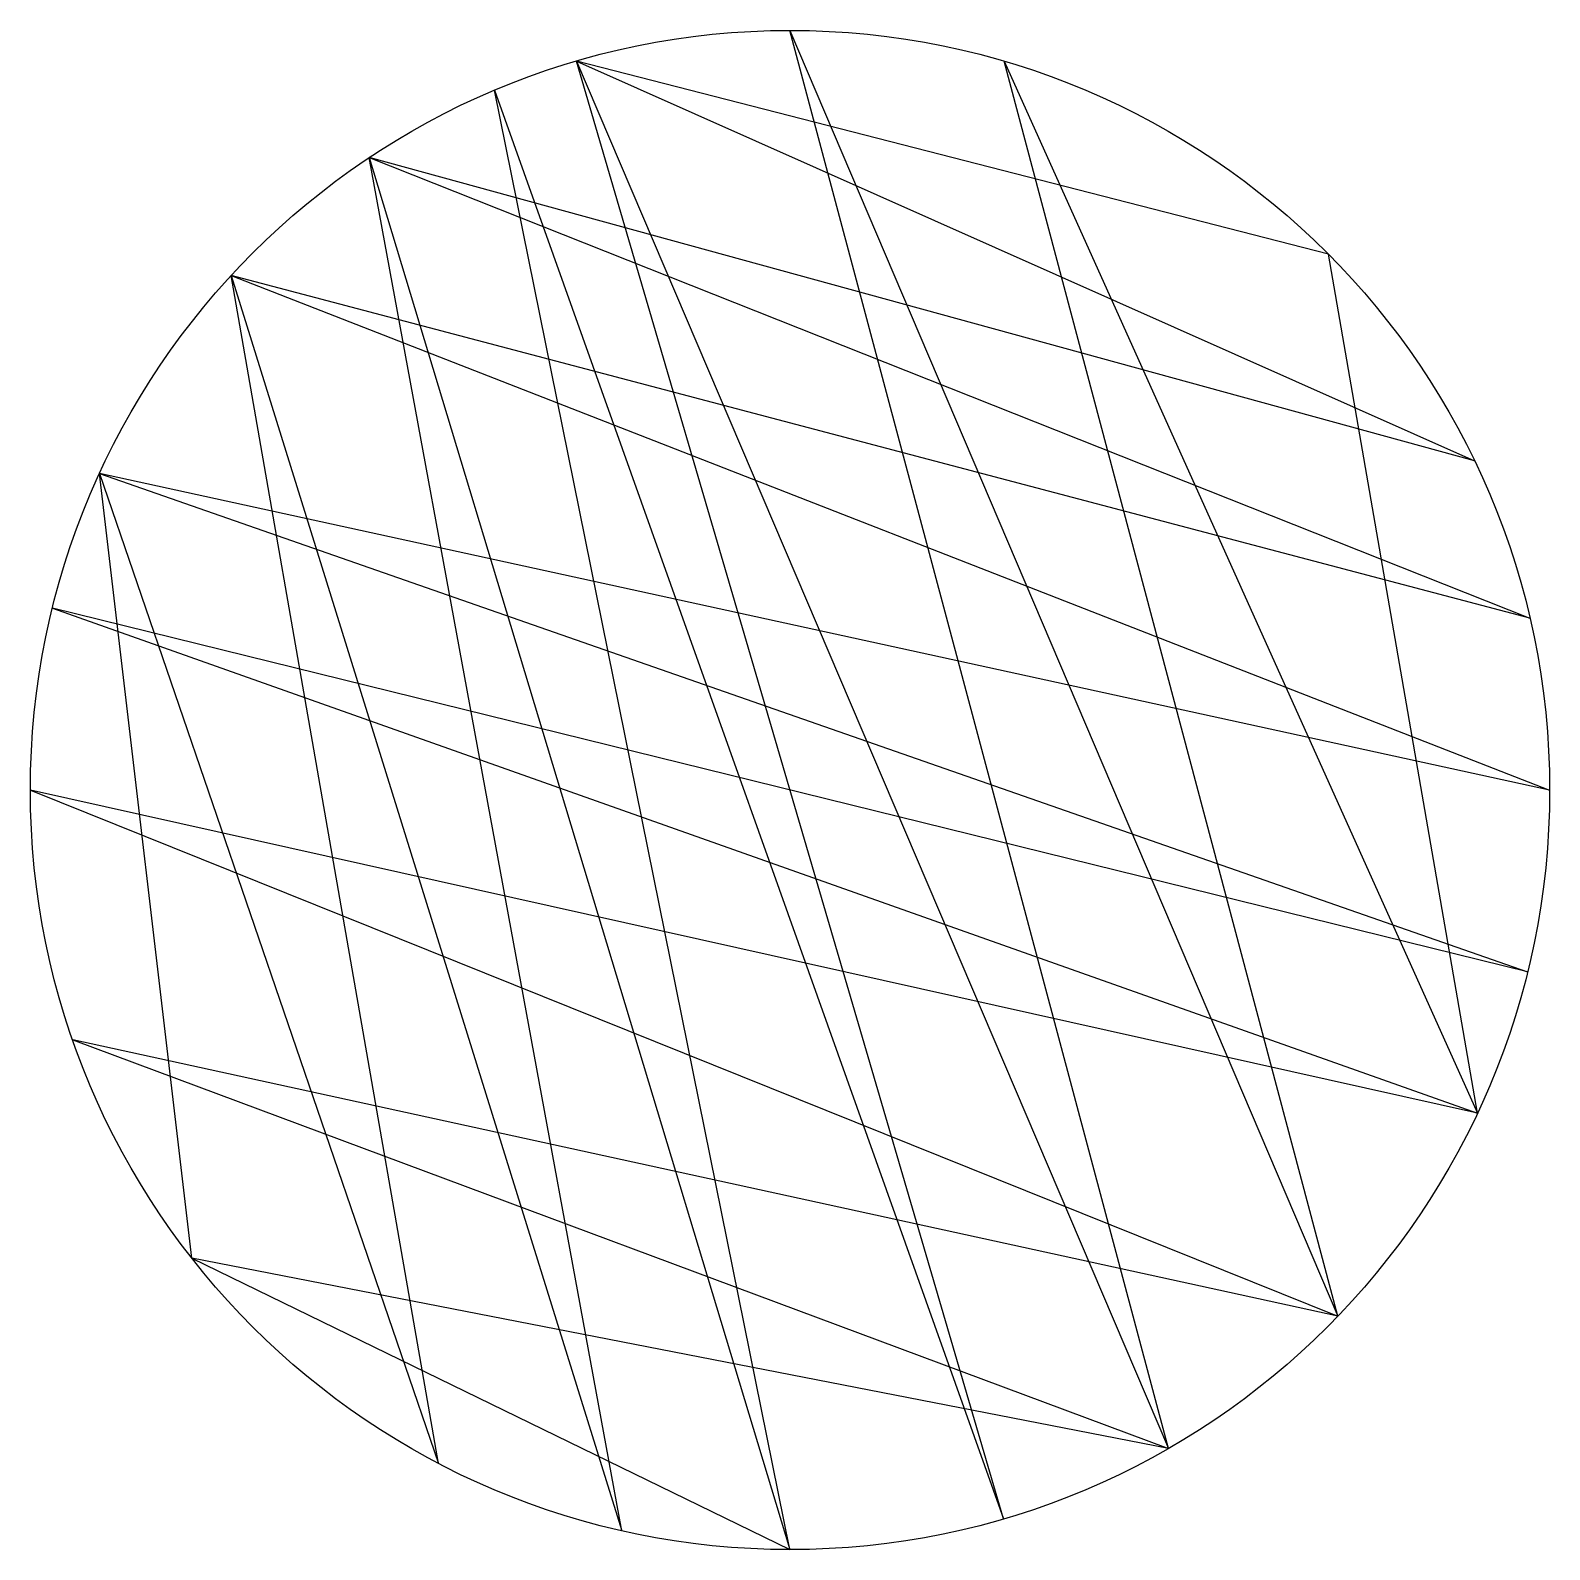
# Model space of a CAD drawing. Header units: millimetres. Extents: x 325 to 365, y -3 to 214.
# Drawn here: x 325.07 to 363.9, y -3.18 to 35.66 of the extents above.
import ezdxf

# ---------------------------------------------------------------- set-up
doc = ezdxf.new("R2010")
doc.units = ezdxf.units.MM

msp = doc.modelspace()

# ---------------------------------------------------------------- linework, layer by layer
for p, q in [((354.154, -0.596, 40.366), (344.482, 35.657, 40.366)), ((344.482, 35.657, 40.366), (358.483, 2.787, 40.366)), ((349.941, -2.393, 40.366), (339.023, 34.874, 40.366)), ((339.023, 34.874, 40.366), (354.154, -0.596, 40.366)), ((358.247, 29.935, 40.366), (339.023, 34.874, 40.366)), ((339.023, 34.874, 40.366), (361.983, 24.651, 40.366)), ((358.483, 2.787, 40.366), (349.955, 34.87, 40.366)), ((349.955, 34.87, 40.366), (362.055, 7.982, 40.366)), ((344.482, -3.176, 40.366), (336.931, 34.129, 40.366)), ((336.931, 34.129, 40.366), (349.941, -2.393, 40.366)), ((340.185, -2.695, 40.366), (333.725, 32.405, 40.366)), ((333.725, 32.405, 40.366), (344.482, -3.176, 40.366)), ((361.983, 24.651, 40.366), (333.725, 32.405, 40.366)), ((333.725, 32.405, 40.366), (363.395, 20.633, 40.366)), ((362.055, 7.982, 40.366), (358.247, 29.935, 40.366)), ((335.499, -0.973, 40.366), (330.2, 29.395, 40.366)), ((330.2, 29.395, 40.366), (340.185, -2.695, 40.366)), ((363.395, 20.633, 40.366), (330.2, 29.395, 40.366)), ((330.2, 29.395, 40.366), (363.899, 16.24, 40.366)), ((329.19, 4.276, 40.366), (326.83, 24.329, 40.366)), ((326.83, 24.329, 40.366), (335.499, -0.973, 40.366)), ((363.899, 16.24, 40.366), (326.83, 24.329, 40.366)), ((326.83, 24.329, 40.366), (363.334, 11.591, 40.366)), ((363.334, 11.591, 40.366), (325.63, 20.889, 40.366)), ((325.63, 20.889, 40.366), (362.055, 7.982, 40.366)), ((362.055, 7.982, 40.366), (325.065, 16.24, 40.366)), ((325.065, 16.24, 40.366), (358.483, 2.787, 40.366)), ((358.483, 2.787, 40.366), (326.147, 9.852, 40.366)), ((326.147, 9.852, 40.366), (354.154, -0.596, 40.366)), ((354.154, -0.596, 40.366), (329.19, 4.276, 40.366)), ((329.19, 4.276, 40.366), (344.482, -3.176, 40.366))]:
    msp.add_line(p, q)
msp.add_circle((344.482, 16.24, 40.366), 19.417)

doc.saveas('drawing.dxf')
